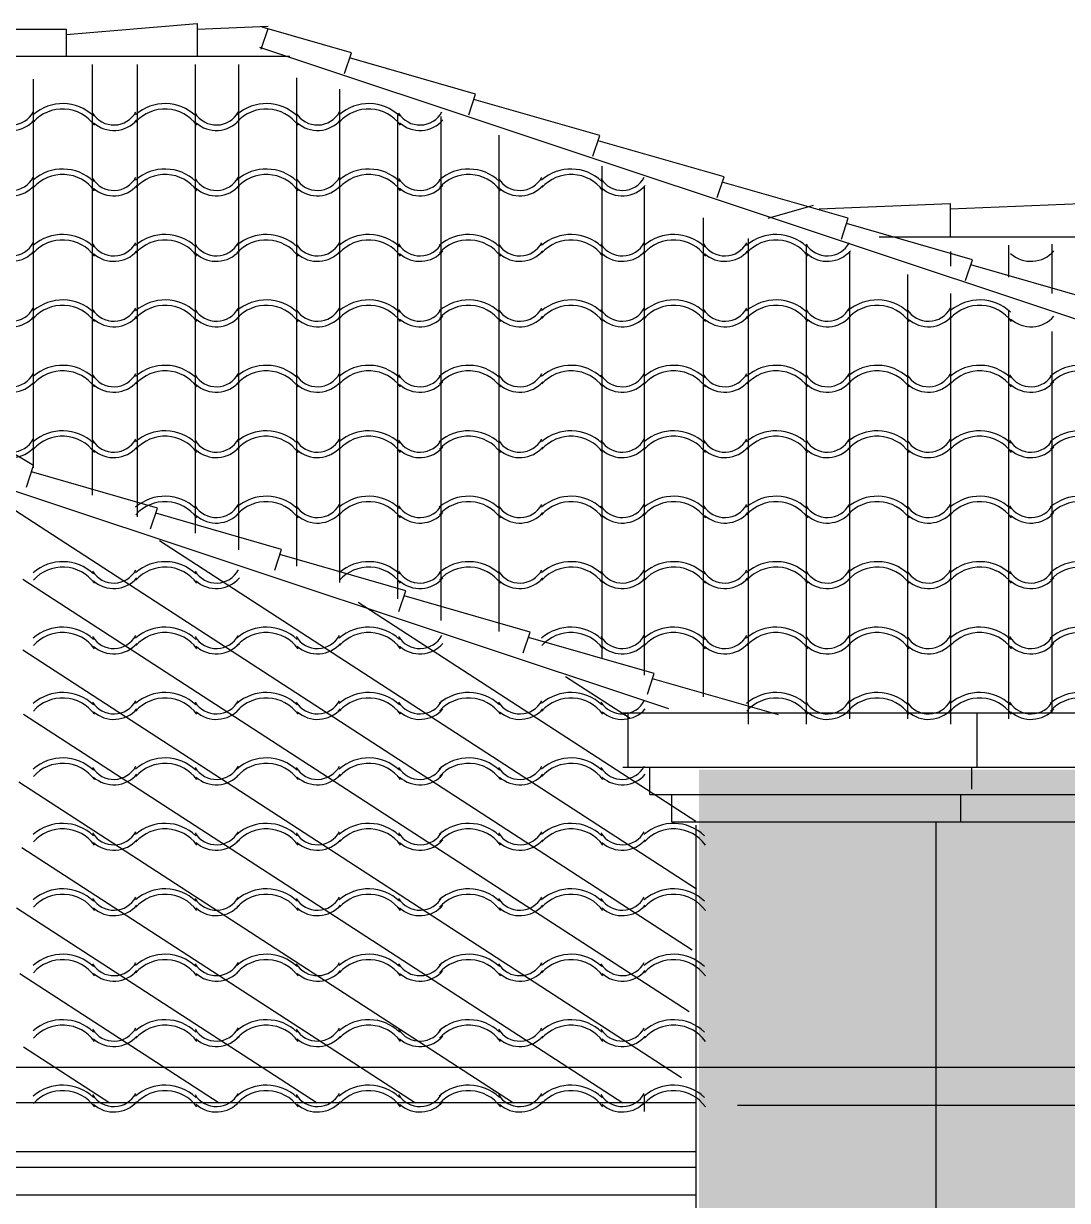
# Model space of a CAD drawing. Extents: x -92740 to -63661, y -15771 to -4391.
# Drawn here: x -90448.6 to -90305.1, y -9656 to -9494.1 of the extents above; entities that cross this region are included whole.
import ezdxf

# ---------------------------------------------------------------- set-up
doc = ezdxf.new("R2010")
doc.units = 0
doc.header["$MEASUREMENT"] = 0
for name, color, linetype in [('ELEVATIONS', 7, 'Continuous'), ('ROOFTILE', 7, 'Continuous'), ('STUCCO', 4, 'Continuous')]:
    doc.layers.add(name, color=color, linetype=linetype)

msp = doc.modelspace()

# ---------------------------------------------------------------- hatches: boundary and pattern name
at = {"layer": 'STUCCO', "linetype": 'Continuous', "ltscale": 18}
h = msp.add_hatch(dxfattribs=at)
h.set_pattern_fill('cement', color=9, scale=1.5625, style=0, pattern_type=2)
h.set_pattern_definition([(20, (0, 0), (-2.1376259, 5.8730789), [-6.09375015, 0.15625]), (55, (0, 0), (-5.11970028, 3.58485273), [-6.09375015, 0.15625]), (80, (0, 0), (-6.15504846, 1.0853011), [-6.09375015, 0.15625])])
h.paths.add_polyline_path([(-90471.25, -9664.25), (-90471.25, -9815), (-90370.75, -9765.78), (-90201.25, -9765.78), (-90201.25, -9748.25), (-90205.75, -9748.25), (-90205.75, -9745.25), (-90205.75, -9731.75), (-90103, -9731.75), (-90103, -9745.25), (-90105.25, -9745.25), (-90105.25, -9749), (-90108.25, -9749), (-90108.25, -9767), (-89980.75, -9767), (-89980.75, -9660.5), (-90235, -9660.5), (-90235, -9611.75), (-90235, -9596.75), (-90355.75, -9596.75), (-90355.75, -9660.5)], flags=0)

# ---------------------------------------------------------------- linework, layer by layer
at = {"layer": 'ELEVATIONS', "color": 1, "linetype": 'Continuous', "ltscale": 18}
for p, q in [((-90460.75, -9494.89), (-90442.75, -9494.89)), ((-90442.75, -9495.64), (-90424.75, -9494.14)), ((-90442.75, -9494.89), (-90442.75, -9498.64)), ((-90424.75, -9494.14), (-90424.75, -9498.64)), ((-90424.75, -9494.89), (-90414.99, -9494.48)), ((-90415.96, -9497.68), (-90415.01, -9494.83)), ((-90403.55, -9498.16), (-90415.82, -9494.62)), ((-90519.25, -9498.64), (-90412, -9498.64)), ((-89978.53, -9643.28), (-90416.13, -9497.42)), ((-90404.5, -9501), (-90403.55, -9498.16)), ((-90386.47, -9503.85), (-90403.79, -9498.87)), ((-90387.42, -9506.69), (-90386.47, -9503.85)), ((-90369.4, -9509.54), (-90386.71, -9504.56)), ((-90370.35, -9512.39), (-90369.4, -9509.54)), ((-90352.32, -9515.23), (-90369.64, -9510.25)), ((-90353.27, -9518.08), (-90352.32, -9515.23)), ((-90335.25, -9520.92), (-90352.56, -9515.94)), ((-90346.25, -9520.92), (-90340.01, -9519.13)), ((-90339.25, -9519.64), (-90321.25, -9518.89)), ((-90321.25, -9518.89), (-90321.25, -9523.39)), ((-90321.25, -9519.64), (-90303.25, -9518.89)), ((-90336.19, -9523.77), (-90335.25, -9520.92)), ((-90318.17, -9526.62), (-90335.48, -9521.64)), ((-90331, -9523.49), (-89960.5, -9523.49)), ((-90319.12, -9529.46), (-90318.17, -9526.62)), ((-90301.09, -9532.31), (-90318.41, -9527.33)), ((-90451, -9552.64), (-90447.25, -9554.89)), ((-90448.24, -9557.92), (-90447.29, -9555.08)), ((-90430.21, -9560.77), (-90447.53, -9555.79)), ((-90359.92, -9588.4), (-90449.7, -9558.48)), ((-90431.16, -9563.61), (-90430.21, -9560.77)), ((-90413.14, -9566.46), (-90430.45, -9561.48)), ((-90414.08, -9569.31), (-90413.14, -9566.46)), ((-90414.08, -9569.31), (-90413.14, -9566.46)), ((-90396.06, -9572.15), (-90413.37, -9567.17)), ((-90396.06, -9572.15), (-90413.37, -9567.17)), ((-90397.01, -9575), (-90396.06, -9572.15)), ((-90378.98, -9577.84), (-90396.3, -9572.86)), ((-90379.93, -9580.69), (-90378.98, -9577.84)), ((-90361.91, -9583.54), (-90379.22, -9578.56)), ((-90362.86, -9586.38), (-90361.91, -9583.54)), ((-90344.83, -9589.23), (-90362.14, -9584.25)), ((-90366.25, -9588.92), (-90228.25, -9588.92)), ((-90365.5, -9596.42), (-90365.5, -9588.92)), ((-90317.5, -9596.42), (-90317.5, -9588.92)), ((-90366.25, -9596.42), (-90228.25, -9596.42)), ((-90362.5, -9600.17), (-90362.5, -9596.42)), ((-90318.25, -9599.42), (-90318.25, -9596.42)), ((-90362.5, -9600.17), (-90229, -9600.17)), ((-90359.5, -9603.92), (-90359.5, -9600.17)), ((-90319.75, -9603.92), (-90319.75, -9600.17)), ((-90359.5, -9603.92), (-90230.5, -9603.92)), ((-90323.22, -9603.92), (-90323.22, -9759.17)), ((-90356.22, -9604.39), (-90356.22, -9759.17)), ((-90356.22, -9642.57), (-90952.75, -9642.57)), ((-90356.22, -9649.31), (-90949.75, -9649.31)), ((-90946.74, -9651.44), (-90356.22, -9651.44)), ((-90356.22, -9655.27), (-90943, -9655.27))]:
    msp.add_line(p, q, dxfattribs=at)
at = {"layer": 'ELEVATIONS', "color": 7, "linetype": 'Continuous', "ltscale": 18}
for p, q in [((-90356.72, -9621.56), (-90449.89, -9561.08)), ((-90356.11, -9613.19), (-90429.93, -9565.27)), ((-90357.11, -9630.07), (-90448.73, -9570.6)), ((-90356.18, -9603.89), (-90402.6, -9573.76)), ((-90358.16, -9639.13), (-90448.72, -9580.34)), ((-90365.24, -9589.74), (-90374.13, -9583.97)), ((-90366.25, -9642.64), (-90448.61, -9589.17)), ((-90381.25, -9642.64), (-90449.29, -9598.47)), ((-90394.75, -9642.64), (-90448.84, -9607.52)), ((-90408.25, -9642.64), (-90449.6, -9615.79)), ((-90421.75, -9642.64), (-90449.15, -9624.85)), ((-90436.75, -9642.64), (-90448.62, -9634.93))]:
    msp.add_line(p, q, dxfattribs=at)
at = {"layer": 'ELEVATIONS', "color": 2, "linetype": 'Continuous', "ltscale": 18}
for p, q in [((-91067.19, -9637.67), (-89994.25, -9637.67)), ((-90350.47, -9642.92), (-89809.75, -9642.92))]:
    msp.add_line(p, q, dxfattribs=at)
at = {"layer": 'ROOFTILE', "color": 7, "linetype": 'Continuous', "ltscale": 18}
for p, q in [((-90439.14, -9559), (-90439.14, -9499.75)), ((-90432.94, -9562), (-90432.94, -9499.75)), ((-90424.97, -9564.25), (-90424.97, -9499.75)), ((-90419.03, -9566.5), (-90419.03, -9499.75)), ((-90447.25, -9555.25), (-90447.25, -9501.8)), ((-90411.06, -9568.75), (-90411.06, -9501.58)), ((-90405.12, -9571), (-90405.12, -9503.15)), ((-90397.15, -9573.25), (-90397.15, -9506.46)), ((-90391.21, -9576.25), (-90391.21, -9506.94)), ((-90383.24, -9577.75), (-90383.24, -9509.5)), ((-90369.07, -9581.5), (-90369.07, -9513.74)), ((-90363.25, -9583.75), (-90363.25, -9516.51)), ((-90355.14, -9586.75), (-90355.14, -9520.86)), ((-90348.94, -9590.5), (-90348.94, -9523.71)), ((-90340.97, -9590.5), (-90340.97, -9524.5)), ((-90313.15, -9529), (-90313.15, -9524.61)), ((-90307.21, -9531.25), (-90307.21, -9524.5)), ((-90335.03, -9589.75), (-90335.03, -9525.57)), ((-90321.12, -9527.5), (-90321.12, -9525.47)), ((-90327.06, -9589.75), (-90327.06, -9528.63)), ((-90321.12, -9590.5), (-90321.12, -9531.25)), ((-90313.15, -9589.75), (-90313.15, -9533.5)), ((-90307.21, -9589), (-90307.21, -9536.5)), ((-90363.25, -9643.75), (-90363.25, -9641.5))]:
    msp.add_line(p, q, dxfattribs=at)
for centre, radius, start, end in [((-90443.25, -9511.31), 6.16, 46.5154, 131.1465), ((-90429.17, -9511.31), 6.16, 46.5154, 131.1465), ((-90415.26, -9511.31), 6.16, 46.5154, 131.1465), ((-90401.17, -9511.31), 6.16, 46.5154, 131.1465), ((-90450.31, -9504.65), 3.44, 211.6504, 331.6052), ((-90443.25, -9511.31), 5.41, 36.0644, 138.0128), ((-90436.21, -9504.65), 3.44, 211.6504, 331.6052), ((-90429.17, -9511.31), 5.41, 36.0644, 138.0128), ((-90422.12, -9504.65), 3.44, 211.6504, 331.6052), ((-90415.26, -9511.31), 5.41, 36.0644, 138.0128), ((-90408.22, -9504.65), 3.44, 211.6504, 331.6052), ((-90401.17, -9511.31), 5.41, 36.0644, 138.0128), ((-90394.13, -9504.65), 3.44, 211.6504, 331.6052), ((-90450.31, -9504.65), 4.19, 228.3381, 319.0707), ((-90436.21, -9504.65), 4.19, 228.3381, 319.0707), ((-90422.12, -9504.65), 4.19, 228.3381, 319.0707), ((-90408.22, -9504.65), 4.19, 228.3381, 319.0707), ((-90394.13, -9504.65), 4.19, 228.3381, 319.0707), ((-90443.25, -9520.31), 6.16, 46.5154, 131.1465), ((-90429.17, -9520.31), 6.16, 46.5154, 131.1465), ((-90415.26, -9520.31), 6.16, 46.5154, 131.1465), ((-90401.17, -9520.31), 6.16, 46.5154, 131.1465), ((-90387.44, -9520.31), 6.16, 46.5154, 131.1465), ((-90373.35, -9520.31), 6.16, 46.5154, 131.1465), ((-90450.31, -9513.65), 3.44, 211.6504, 331.6052), ((-90450.31, -9513.65), 4.19, 228.3381, 319.0707), ((-90443.25, -9520.31), 5.41, 36.0644, 138.0128), ((-90436.21, -9513.65), 3.44, 211.6504, 331.6052), ((-90436.21, -9513.65), 4.19, 228.3381, 319.0707), ((-90429.17, -9520.31), 5.41, 36.0644, 138.0128), ((-90422.12, -9513.65), 3.44, 211.6504, 331.6052), ((-90422.12, -9513.65), 4.19, 228.3381, 319.0707), ((-90415.26, -9520.31), 5.41, 36.0644, 138.0128), ((-90408.22, -9513.65), 3.44, 211.6504, 331.6052), ((-90408.22, -9513.65), 4.19, 228.3381, 319.0707), ((-90401.17, -9520.31), 5.41, 36.0644, 138.0128), ((-90394.13, -9513.65), 3.44, 211.6504, 331.6052), ((-90394.13, -9513.65), 4.19, 228.3381, 319.0707), ((-90387.44, -9520.31), 5.41, 36.0644, 138.0128), ((-90380.4, -9513.65), 3.44, 211.6504, 331.6052), ((-90380.4, -9513.65), 4.19, 228.3381, 319.0707), ((-90373.35, -9520.31), 5.41, 36.0644, 138.0128), ((-90366.31, -9513.65), 3.44, 211.6504, 331.6052), ((-90366.31, -9513.65), 4.19, 228.3381, 319.0707), ((-90450.31, -9522.65), 3.44, 211.6504, 331.6052), ((-90443.25, -9529.31), 6.16, 46.5154, 131.1465), ((-90443.25, -9529.31), 5.41, 36.0644, 138.0128), ((-90436.21, -9522.65), 3.44, 211.6504, 331.6052), ((-90429.17, -9529.31), 6.16, 46.5154, 131.1465), ((-90429.17, -9529.31), 5.41, 36.0644, 138.0128), ((-90422.12, -9522.65), 3.44, 211.6504, 331.6052), ((-90415.26, -9529.31), 6.16, 46.5154, 131.1465), ((-90415.26, -9529.31), 5.41, 36.0644, 138.0128), ((-90408.22, -9522.65), 3.44, 211.6504, 331.6052), ((-90401.17, -9529.31), 6.16, 46.5154, 131.1465), ((-90401.17, -9529.31), 5.41, 36.0644, 138.0128), ((-90394.13, -9522.65), 3.44, 211.6504, 331.6052), ((-90387.44, -9529.31), 6.16, 46.5154, 131.1465), ((-90387.44, -9529.31), 5.41, 36.0644, 138.0128), ((-90380.4, -9522.65), 3.44, 211.6504, 331.6052), ((-90373.35, -9529.31), 6.16, 46.5154, 131.1465), ((-90373.35, -9529.31), 5.41, 36.0644, 138.0128), ((-90366.31, -9522.65), 3.44, 211.6504, 331.6052), ((-90359.25, -9529.31), 6.16, 46.5154, 131.1465), ((-90359.25, -9529.31), 5.41, 36.0644, 138.0128), ((-90352.21, -9522.65), 3.44, 211.6504, 331.6052), ((-90345.17, -9529.31), 6.16, 46.5154, 131.1465), ((-90345.17, -9529.31), 5.41, 36.0644, 138.0128), ((-90338.12, -9522.65), 3.44, 211.6504, 331.6052), ((-90450.31, -9522.65), 4.19, 228.3381, 319.0707), ((-90436.21, -9522.65), 4.19, 228.3381, 319.0707), ((-90422.12, -9522.65), 4.19, 228.3381, 319.0707), ((-90408.22, -9522.65), 4.19, 228.3381, 319.0707), ((-90394.13, -9522.65), 4.19, 228.3381, 319.0707), ((-90380.4, -9522.65), 4.19, 228.3381, 319.0707), ((-90366.31, -9522.65), 4.19, 228.3381, 319.0707), ((-90352.21, -9522.65), 4.19, 228.3381, 319.0707), ((-90338.12, -9522.65), 4.19, 228.3381, 319.0707), ((-90310.13, -9522.65), 4.19, 228.3381, 319.0707), ((-90443.25, -9538.31), 6.16, 46.5154, 131.1465), ((-90429.17, -9538.31), 6.16, 46.5154, 131.1465), ((-90415.26, -9538.31), 6.16, 46.5154, 131.1465), ((-90401.17, -9538.31), 6.16, 46.5154, 131.1465), ((-90387.44, -9538.31), 6.16, 46.5154, 131.1465), ((-90373.35, -9538.31), 6.16, 46.5154, 131.1465), ((-90359.25, -9538.31), 6.16, 46.5154, 131.1465), ((-90345.17, -9538.31), 6.16, 46.5154, 131.1465), ((-90331.26, -9538.31), 6.16, 46.5154, 131.1465), ((-90317.17, -9538.31), 6.16, 46.5154, 131.1465), ((-90450.31, -9531.65), 3.44, 211.6504, 331.6052), ((-90443.25, -9538.31), 5.41, 36.0644, 138.0128), ((-90436.21, -9531.65), 3.44, 211.6504, 331.6052), ((-90429.17, -9538.31), 5.41, 36.0644, 138.0128), ((-90422.12, -9531.65), 3.44, 211.6504, 331.6052), ((-90415.26, -9538.31), 5.41, 36.0644, 138.0128), ((-90408.22, -9531.65), 3.44, 211.6504, 331.6052), ((-90401.17, -9538.31), 5.41, 36.0644, 138.0128), ((-90394.13, -9531.65), 3.44, 211.6504, 331.6052), ((-90387.44, -9538.31), 5.41, 36.0644, 138.0128), ((-90380.4, -9531.65), 3.44, 211.6504, 331.6052), ((-90373.35, -9538.31), 5.41, 36.0644, 138.0128), ((-90366.31, -9531.65), 3.44, 211.6504, 331.6052), ((-90359.25, -9538.31), 5.41, 36.0644, 138.0128), ((-90352.21, -9531.65), 3.44, 211.6504, 331.6052), ((-90345.17, -9538.31), 5.41, 36.0644, 138.0128), ((-90338.12, -9531.65), 3.44, 211.6504, 331.6052), ((-90331.26, -9538.31), 5.41, 36.0644, 138.0128), ((-90324.22, -9531.65), 3.44, 211.6504, 331.6052), ((-90317.17, -9538.31), 5.41, 36.0644, 138.0128), ((-90450.31, -9531.65), 4.19, 228.3381, 319.0707), ((-90436.21, -9531.65), 4.19, 228.3381, 319.0707), ((-90422.12, -9531.65), 4.19, 228.3381, 319.0707), ((-90408.22, -9531.65), 4.19, 228.3381, 319.0707), ((-90394.13, -9531.65), 4.19, 228.3381, 319.0707), ((-90380.4, -9531.65), 4.19, 228.3381, 319.0707), ((-90366.31, -9531.65), 4.19, 228.3381, 319.0707), ((-90352.21, -9531.65), 4.19, 228.3381, 319.0707), ((-90338.12, -9531.65), 4.19, 228.3381, 319.0707), ((-90324.22, -9531.65), 4.19, 228.3381, 319.0707), ((-90310.13, -9531.65), 4.19, 228.3381, 319.0707), ((-90450.31, -9540.65), 3.44, 211.6504, 331.6052), ((-90443.25, -9547.31), 6.16, 46.5154, 131.1465), ((-90443.25, -9547.31), 5.41, 36.0644, 138.0128), ((-90436.21, -9540.65), 3.44, 211.6504, 331.6052), ((-90429.17, -9547.31), 6.16, 46.5154, 131.1465), ((-90429.17, -9547.31), 5.41, 36.0644, 138.0128), ((-90422.12, -9540.65), 3.44, 211.6504, 331.6052), ((-90415.26, -9547.31), 6.16, 46.5154, 131.1465), ((-90415.26, -9547.31), 5.41, 36.0644, 138.0128), ((-90408.22, -9540.65), 3.44, 211.6504, 331.6052), ((-90401.17, -9547.31), 6.16, 46.5154, 131.1465), ((-90401.17, -9547.31), 5.41, 36.0644, 138.0128), ((-90394.13, -9540.65), 3.44, 211.6504, 331.6052), ((-90387.44, -9547.31), 6.16, 46.5154, 131.1465), ((-90387.44, -9547.31), 5.41, 36.0644, 138.0128), ((-90380.4, -9540.65), 3.44, 211.6504, 331.6052), ((-90373.35, -9547.31), 6.16, 46.5154, 131.1465), ((-90373.35, -9547.31), 5.41, 36.0644, 138.0128), ((-90366.31, -9540.65), 3.44, 211.6504, 331.6052), ((-90359.25, -9547.31), 6.16, 46.5154, 131.1465), ((-90359.25, -9547.31), 5.41, 36.0644, 138.0128), ((-90352.21, -9540.65), 3.44, 211.6504, 331.6052), ((-90345.17, -9547.31), 6.16, 46.5154, 131.1465), ((-90345.17, -9547.31), 5.41, 36.0644, 138.0128), ((-90338.12, -9540.65), 3.44, 211.6504, 331.6052), ((-90331.26, -9547.31), 6.16, 46.5154, 131.1465), ((-90331.26, -9547.31), 5.41, 36.0644, 138.0128), ((-90324.22, -9540.65), 3.44, 211.6504, 331.6052), ((-90317.17, -9547.31), 6.16, 46.5154, 131.1465), ((-90317.17, -9547.31), 5.41, 36.0644, 138.0128), ((-90310.13, -9540.65), 3.44, 211.6504, 331.6052), ((-90303.44, -9547.31), 6.16, 46.5154, 131.1465), ((-90303.44, -9547.31), 5.41, 36.0644, 138.0128), ((-90450.31, -9540.65), 4.19, 228.3381, 319.0707), ((-90436.21, -9540.65), 4.19, 228.3381, 319.0707), ((-90422.12, -9540.65), 4.19, 228.3381, 319.0707), ((-90408.22, -9540.65), 4.19, 228.3381, 319.0707), ((-90394.13, -9540.65), 4.19, 228.3381, 319.0707), ((-90380.4, -9540.65), 4.19, 228.3381, 319.0707), ((-90366.31, -9540.65), 4.19, 228.3381, 319.0707), ((-90352.21, -9540.65), 4.19, 228.3381, 319.0707), ((-90338.12, -9540.65), 4.19, 228.3381, 319.0707), ((-90324.22, -9540.65), 4.19, 228.3381, 319.0707), ((-90310.13, -9540.65), 4.19, 228.3381, 319.0707), ((-90443.25, -9556.31), 6.16, 46.5154, 131.1465), ((-90429.17, -9556.31), 6.16, 46.5154, 131.1465), ((-90415.26, -9556.31), 6.16, 46.5154, 131.1465), ((-90401.17, -9556.31), 6.16, 46.5154, 131.1465), ((-90387.44, -9556.31), 6.16, 46.5154, 131.1465), ((-90373.35, -9556.31), 6.16, 46.5154, 131.1465), ((-90359.25, -9556.31), 6.16, 46.5154, 131.1465), ((-90345.17, -9556.31), 6.16, 46.5154, 131.1465), ((-90331.26, -9556.31), 6.16, 46.5154, 131.1465), ((-90317.17, -9556.31), 6.16, 46.5154, 131.1465), ((-90303.44, -9556.31), 6.16, 46.5154, 131.1465), ((-90450.31, -9549.65), 3.44, 211.6504, 331.6052), ((-90443.25, -9556.31), 5.41, 36.0644, 138.0128), ((-90436.21, -9549.65), 3.44, 211.6504, 331.6052), ((-90429.17, -9556.31), 5.41, 36.0644, 138.0128), ((-90422.12, -9549.65), 3.44, 211.6504, 331.6052), ((-90415.26, -9556.31), 5.41, 36.0644, 138.0128), ((-90408.22, -9549.65), 3.44, 211.6504, 331.6052), ((-90401.17, -9556.31), 5.41, 36.0644, 138.0128), ((-90394.13, -9549.65), 3.44, 211.6504, 331.6052), ((-90387.44, -9556.31), 5.41, 36.0644, 138.0128), ((-90380.4, -9549.65), 3.44, 211.6504, 331.6052), ((-90373.35, -9556.31), 5.41, 36.0644, 138.0128), ((-90366.31, -9549.65), 3.44, 211.6504, 331.6052), ((-90359.25, -9556.31), 5.41, 36.0644, 138.0128), ((-90352.21, -9549.65), 3.44, 211.6504, 331.6052), ((-90345.17, -9556.31), 5.41, 36.0644, 138.0128), ((-90338.12, -9549.65), 3.44, 211.6504, 331.6052), ((-90331.26, -9556.31), 5.41, 36.0644, 138.0128), ((-90324.22, -9549.65), 3.44, 211.6504, 331.6052), ((-90317.17, -9556.31), 5.41, 36.0644, 138.0128), ((-90310.13, -9549.65), 3.44, 211.6504, 331.6052), ((-90303.44, -9556.31), 5.41, 36.0644, 138.0128), ((-90450.31, -9549.65), 4.19, 228.3381, 319.0707), ((-90436.21, -9549.65), 4.19, 228.3381, 319.0707), ((-90422.12, -9549.65), 4.19, 228.3381, 319.0707), ((-90408.22, -9549.65), 4.19, 228.3381, 319.0707), ((-90394.13, -9549.65), 4.19, 228.3381, 319.0707), ((-90380.4, -9549.65), 4.19, 228.3381, 319.0707), ((-90366.31, -9549.65), 4.19, 228.3381, 319.0707), ((-90352.21, -9549.65), 4.19, 228.3381, 319.0707), ((-90338.12, -9549.65), 4.19, 228.3381, 319.0707), ((-90324.22, -9549.65), 4.19, 228.3381, 319.0707), ((-90310.13, -9549.65), 4.19, 228.3381, 319.0707), ((-90429.17, -9565.31), 6.16, 46.5154, 131.1465), ((-90429.17, -9565.31), 5.41, 36.0644, 138.0128), ((-90415.26, -9565.31), 6.16, 46.5154, 131.1465), ((-90415.26, -9565.31), 5.41, 36.0644, 138.0128), ((-90401.17, -9565.31), 6.16, 46.5154, 131.1465), ((-90401.17, -9565.31), 5.41, 36.0644, 138.0128), ((-90387.44, -9565.31), 6.16, 46.5154, 131.1465), ((-90387.44, -9565.31), 5.41, 36.0644, 138.0128), ((-90373.35, -9565.31), 6.16, 46.5154, 131.1465), ((-90373.35, -9565.31), 5.41, 36.0644, 138.0128), ((-90359.25, -9565.31), 6.16, 46.5154, 131.1465), ((-90359.25, -9565.31), 5.41, 36.0644, 138.0128), ((-90345.17, -9565.31), 6.16, 46.5154, 131.1465), ((-90345.17, -9565.31), 5.41, 36.0644, 138.0128), ((-90331.26, -9565.31), 6.16, 46.5154, 131.1465), ((-90331.26, -9565.31), 5.41, 36.0644, 138.0128), ((-90317.17, -9565.31), 6.16, 46.5154, 131.1465), ((-90317.17, -9565.31), 5.41, 36.0644, 138.0128), ((-90303.44, -9565.31), 6.16, 46.5154, 131.1465), ((-90303.44, -9565.31), 5.41, 36.0644, 138.0128), ((-90422.12, -9558.65), 3.44, 211.6504, 331.6052), ((-90422.12, -9558.65), 4.19, 228.3381, 319.0707), ((-90408.22, -9558.65), 3.44, 211.6504, 331.6052), ((-90408.22, -9558.65), 4.19, 228.3381, 319.0707), ((-90394.13, -9558.65), 3.44, 211.6504, 331.6052), ((-90394.13, -9558.65), 4.19, 228.3381, 319.0707), ((-90380.4, -9558.65), 3.44, 211.6504, 331.6052), ((-90380.4, -9558.65), 4.19, 228.3381, 319.0707), ((-90366.31, -9558.65), 3.44, 211.6504, 331.6052), ((-90366.31, -9558.65), 4.19, 228.3381, 319.0707), ((-90352.21, -9558.65), 3.44, 211.6504, 331.6052), ((-90352.21, -9558.65), 4.19, 228.3381, 319.0707), ((-90338.12, -9558.65), 3.44, 211.6504, 331.6052), ((-90338.12, -9558.65), 4.19, 228.3381, 319.0707), ((-90324.22, -9558.65), 3.44, 211.6504, 331.6052), ((-90324.22, -9558.65), 4.19, 228.3381, 319.0707), ((-90310.13, -9558.65), 3.44, 211.6504, 331.6052), ((-90310.13, -9558.65), 4.19, 228.3381, 319.0707), ((-90443.25, -9574.31), 6.16, 46.5154, 131.1465), ((-90429.17, -9574.31), 6.16, 46.5154, 131.1465), ((-90401.17, -9574.31), 6.16, 46.5154, 131.1465), ((-90387.44, -9574.31), 6.16, 46.5154, 131.1465), ((-90373.35, -9574.31), 6.16, 46.5154, 131.1465), ((-90359.25, -9574.31), 6.16, 46.5154, 131.1465), ((-90345.17, -9574.31), 6.16, 46.5154, 131.1465), ((-90331.26, -9574.31), 6.16, 46.5154, 131.1465), ((-90317.17, -9574.31), 6.16, 46.5154, 131.1465), ((-90303.44, -9574.31), 6.16, 46.5154, 131.1465), ((-90443.25, -9574.31), 5.41, 36.0644, 138.0128), ((-90436.21, -9567.65), 3.44, 211.6504, 331.6052), ((-90429.17, -9574.31), 5.41, 36.0644, 138.0128), ((-90422.12, -9567.65), 3.44, 211.6504, 331.6052), ((-90401.17, -9574.31), 5.41, 36.0644, 138.0128), ((-90394.13, -9567.65), 3.44, 211.6504, 331.6052), ((-90387.44, -9574.31), 5.41, 36.0644, 138.0128), ((-90380.4, -9567.65), 3.44, 211.6504, 331.6052), ((-90373.35, -9574.31), 5.41, 36.0644, 138.0128), ((-90366.31, -9567.65), 3.44, 211.6504, 331.6052), ((-90359.25, -9574.31), 5.41, 36.0644, 138.0128), ((-90352.21, -9567.65), 3.44, 211.6504, 331.6052), ((-90345.17, -9574.31), 5.41, 36.0644, 138.0128), ((-90338.12, -9567.65), 3.44, 211.6504, 331.6052), ((-90331.26, -9574.31), 5.41, 36.0644, 138.0128), ((-90324.22, -9567.65), 3.44, 211.6504, 331.6052), ((-90317.17, -9574.31), 5.41, 36.0644, 138.0128), ((-90310.13, -9567.65), 3.44, 211.6504, 331.6052), ((-90303.44, -9574.31), 5.41, 36.0644, 138.0128), ((-90436.21, -9567.65), 4.19, 228.3381, 319.0707), ((-90422.12, -9567.65), 4.19, 228.3381, 319.0707), ((-90394.13, -9567.65), 4.19, 228.3381, 319.0707), ((-90380.4, -9567.65), 4.19, 228.3381, 319.0707), ((-90366.31, -9567.65), 4.19, 228.3381, 319.0707), ((-90352.21, -9567.65), 4.19, 228.3381, 319.0707), ((-90338.12, -9567.65), 4.19, 228.3381, 319.0707), ((-90324.22, -9567.65), 4.19, 228.3381, 319.0707), ((-90310.13, -9567.65), 4.19, 228.3381, 319.0707), ((-90443.25, -9583.31), 6.16, 46.5154, 131.1465), ((-90443.25, -9583.31), 5.41, 36.0644, 138.0128), ((-90429.17, -9583.31), 6.16, 46.5154, 131.1465), ((-90429.17, -9583.31), 5.41, 36.0644, 138.0128), ((-90415.26, -9583.31), 6.16, 46.5154, 131.1465), ((-90415.26, -9583.31), 5.41, 36.0644, 138.0128), ((-90401.17, -9583.31), 6.16, 46.5154, 131.1465), ((-90401.17, -9583.31), 5.41, 36.0644, 138.0128), ((-90373.35, -9583.31), 6.16, 46.5154, 131.1465), ((-90373.35, -9583.31), 5.41, 36.0644, 138.0128), ((-90359.25, -9583.31), 6.16, 46.5154, 131.1465), ((-90359.25, -9583.31), 5.41, 36.0644, 138.0128), ((-90345.17, -9583.31), 6.16, 46.5154, 131.1465), ((-90345.17, -9583.31), 5.41, 36.0644, 138.0128), ((-90331.26, -9583.31), 6.16, 46.5154, 131.1465), ((-90331.26, -9583.31), 5.41, 36.0644, 138.0128), ((-90317.17, -9583.31), 6.16, 46.5154, 131.1465), ((-90317.17, -9583.31), 5.41, 36.0644, 138.0128), ((-90303.44, -9583.31), 6.16, 46.5154, 131.1465), ((-90303.44, -9583.31), 5.41, 36.0644, 138.0128), ((-90436.21, -9576.65), 3.44, 211.6504, 331.6052), ((-90436.21, -9576.65), 4.19, 228.3381, 319.0707), ((-90422.12, -9576.65), 3.44, 211.6504, 331.6052), ((-90422.12, -9576.65), 4.19, 228.3381, 319.0707), ((-90408.22, -9576.65), 3.44, 211.6504, 331.6052), ((-90408.22, -9576.65), 4.19, 228.3381, 319.0707), ((-90394.13, -9576.65), 3.44, 211.6504, 331.6052), ((-90394.13, -9576.65), 4.19, 228.3381, 319.0707), ((-90366.31, -9576.65), 3.44, 211.6504, 331.6052), ((-90366.31, -9576.65), 4.19, 228.3381, 319.0707), ((-90352.21, -9576.65), 3.44, 211.6504, 331.6052), ((-90352.21, -9576.65), 4.19, 228.3381, 319.0707), ((-90338.12, -9576.65), 3.44, 211.6504, 331.6052), ((-90338.12, -9576.65), 4.19, 228.3381, 319.0707), ((-90324.22, -9576.65), 3.44, 211.6504, 331.6052), ((-90324.22, -9576.65), 4.19, 228.3381, 319.0707), ((-90310.13, -9576.65), 3.44, 211.6504, 331.6052), ((-90310.13, -9576.65), 4.19, 228.3381, 319.0707), ((-90443.25, -9592.31), 6.16, 46.5154, 131.1465), ((-90443.25, -9592.31), 5.41, 36.0644, 138.0128), ((-90436.21, -9585.65), 3.44, 211.6504, 331.6052), ((-90429.17, -9592.31), 6.16, 46.5154, 131.1465), ((-90429.17, -9592.31), 5.41, 36.0644, 138.0128), ((-90422.12, -9585.65), 3.44, 211.6504, 331.6052), ((-90415.26, -9592.31), 6.16, 46.5154, 131.1465), ((-90415.26, -9592.31), 5.41, 36.0644, 138.0128), ((-90408.22, -9585.65), 3.44, 211.6504, 331.6052), ((-90401.17, -9592.31), 6.16, 46.5154, 131.1465), ((-90401.17, -9592.31), 5.41, 36.0644, 138.0128), ((-90394.13, -9585.65), 3.44, 211.6504, 331.6052), ((-90387.44, -9592.31), 6.16, 46.5154, 131.1465), ((-90387.44, -9592.31), 5.41, 36.0644, 138.0128), ((-90380.4, -9585.65), 3.44, 211.6504, 331.6052), ((-90373.35, -9592.31), 6.16, 46.5154, 131.1465), ((-90373.35, -9592.31), 5.41, 36.0644, 138.0128), ((-90366.31, -9585.65), 3.44, 211.6504, 331.6052), ((-90345.17, -9592.31), 6.16, 46.5154, 131.1465), ((-90345.17, -9592.31), 5.41, 36.0644, 138.0128), ((-90338.12, -9585.65), 3.44, 211.6504, 331.6052), ((-90331.26, -9592.31), 6.16, 46.5154, 131.1465), ((-90331.26, -9592.31), 5.41, 36.0644, 138.0128), ((-90324.22, -9585.65), 3.44, 211.6504, 331.6052), ((-90317.17, -9592.31), 6.16, 46.5154, 131.1465), ((-90317.17, -9592.31), 5.41, 36.0644, 138.0128), ((-90310.13, -9585.65), 3.44, 211.6504, 331.6052), ((-90303.44, -9592.31), 6.16, 46.5154, 131.1465), ((-90303.44, -9592.31), 5.41, 36.0644, 138.0128), ((-90436.21, -9585.65), 4.19, 228.3381, 319.0707), ((-90422.12, -9585.65), 4.19, 228.3381, 319.0707), ((-90408.22, -9585.65), 4.19, 228.3381, 319.0707), ((-90394.13, -9585.65), 4.19, 228.3381, 319.0707), ((-90380.4, -9585.65), 4.19, 228.3381, 319.0707), ((-90366.31, -9585.65), 4.19, 228.3381, 319.0707), ((-90338.12, -9585.65), 4.19, 228.3381, 319.0707), ((-90324.22, -9585.65), 4.19, 228.3381, 319.0707), ((-90310.13, -9585.65), 4.19, 228.3381, 319.0707), ((-90443.25, -9601.31), 6.16, 46.5154, 131.1465), ((-90429.17, -9601.31), 6.16, 46.5154, 131.1465), ((-90415.26, -9601.31), 6.16, 46.5154, 131.1465), ((-90401.17, -9601.31), 6.16, 46.5154, 131.1465), ((-90387.44, -9601.31), 6.16, 46.5154, 131.1465), ((-90373.35, -9601.31), 6.16, 46.5154, 131.1465), ((-90443.25, -9601.31), 5.41, 36.0644, 138.0128), ((-90436.21, -9594.65), 3.44, 211.6504, 331.6052), ((-90436.21, -9594.65), 4.19, 228.3381, 319.0707), ((-90429.17, -9601.31), 5.41, 36.0644, 138.0128), ((-90422.12, -9594.65), 3.44, 211.6504, 331.6052), ((-90422.12, -9594.65), 4.19, 228.3381, 319.0707), ((-90415.26, -9601.31), 5.41, 36.0644, 138.0128), ((-90408.22, -9594.65), 3.44, 211.6504, 331.6052), ((-90408.22, -9594.65), 4.19, 228.3381, 319.0707), ((-90401.17, -9601.31), 5.41, 36.0644, 138.0128), ((-90394.13, -9594.65), 3.44, 211.6504, 331.6052), ((-90394.13, -9594.65), 4.19, 228.3381, 319.0707), ((-90387.44, -9601.31), 5.41, 36.0644, 138.0128), ((-90380.4, -9594.65), 3.44, 211.6504, 331.6052), ((-90380.4, -9594.65), 4.19, 228.3381, 319.0707), ((-90373.35, -9601.31), 5.41, 36.0644, 138.0128), ((-90366.31, -9594.65), 3.44, 211.6504, 331.6052), ((-90366.31, -9594.65), 4.19, 228.3381, 319.0707), ((-90443.25, -9610.31), 6.16, 46.5154, 131.1465), ((-90443.25, -9610.31), 5.41, 36.0644, 138.0128), ((-90436.21, -9603.65), 3.44, 211.6504, 331.6052), ((-90429.17, -9610.31), 6.16, 46.5154, 131.1465), ((-90429.17, -9610.31), 5.41, 36.0644, 138.0128), ((-90422.12, -9603.65), 3.44, 211.6504, 331.6052), ((-90415.26, -9610.31), 6.16, 46.5154, 131.1465), ((-90415.26, -9610.31), 5.41, 36.0644, 138.0128), ((-90408.22, -9603.65), 3.44, 211.6504, 331.6052), ((-90401.17, -9610.31), 6.16, 46.5154, 131.1465), ((-90401.17, -9610.31), 5.41, 36.0644, 138.0128), ((-90394.13, -9603.65), 3.44, 211.6504, 331.6052), ((-90387.44, -9610.31), 6.16, 46.5154, 131.1465), ((-90387.44, -9610.31), 5.41, 36.0644, 138.0128), ((-90380.4, -9603.65), 3.44, 211.6504, 331.6052), ((-90373.35, -9610.31), 6.16, 46.5154, 131.1465), ((-90373.35, -9610.31), 5.41, 36.0644, 138.0128), ((-90366.31, -9603.65), 3.44, 211.6504, 331.6052), ((-90359.25, -9610.31), 6.16, 46.5154, 131.1465), ((-90359.25, -9610.31), 5.41, 36.0644, 138.0128), ((-90436.21, -9603.65), 4.19, 228.3381, 319.0707), ((-90422.12, -9603.65), 4.19, 228.3381, 319.0707), ((-90408.22, -9603.65), 4.19, 228.3381, 319.0707), ((-90394.13, -9603.65), 4.19, 228.3381, 319.0707), ((-90380.4, -9603.65), 4.19, 228.3381, 319.0707), ((-90366.31, -9603.65), 4.19, 228.3381, 319.0707), ((-90443.25, -9619.31), 6.16, 46.5154, 131.1465), ((-90429.17, -9619.31), 6.16, 46.5154, 131.1465), ((-90415.26, -9619.31), 6.16, 46.5154, 131.1465), ((-90401.17, -9619.31), 6.16, 46.5154, 131.1465), ((-90387.44, -9619.31), 6.16, 46.5154, 131.1465), ((-90373.35, -9619.31), 6.16, 46.5154, 131.1465), ((-90359.25, -9619.31), 6.16, 46.5154, 131.1465), ((-90443.25, -9619.31), 5.41, 36.0644, 138.0128), ((-90436.21, -9612.65), 3.44, 211.6504, 331.6052), ((-90429.17, -9619.31), 5.41, 36.0644, 138.0128), ((-90422.12, -9612.65), 3.44, 211.6504, 331.6052), ((-90415.26, -9619.31), 5.41, 36.0644, 138.0128), ((-90408.22, -9612.65), 3.44, 211.6504, 331.6052), ((-90401.17, -9619.31), 5.41, 36.0644, 138.0128), ((-90394.13, -9612.65), 3.44, 211.6504, 331.6052), ((-90387.44, -9619.31), 5.41, 36.0644, 138.0128), ((-90380.4, -9612.65), 3.44, 211.6504, 331.6052), ((-90373.35, -9619.31), 5.41, 36.0644, 138.0128), ((-90366.31, -9612.65), 3.44, 211.6504, 331.6052), ((-90359.25, -9619.31), 5.41, 36.0644, 138.0128), ((-90436.21, -9612.65), 4.19, 228.3381, 319.0707), ((-90422.12, -9612.65), 4.19, 228.3381, 319.0707), ((-90408.22, -9612.65), 4.19, 228.3381, 319.0707), ((-90394.13, -9612.65), 4.19, 228.3381, 319.0707), ((-90380.4, -9612.65), 4.19, 228.3381, 319.0707), ((-90366.31, -9612.65), 4.19, 228.3381, 319.0707), ((-90443.25, -9628.31), 6.16, 46.5154, 131.1465), ((-90443.25, -9628.31), 5.41, 36.0644, 138.0128), ((-90436.21, -9621.65), 3.44, 211.6504, 331.6052), ((-90429.17, -9628.31), 6.16, 46.5154, 131.1465), ((-90429.17, -9628.31), 5.41, 36.0644, 138.0128), ((-90422.12, -9621.65), 3.44, 211.6504, 331.6052), ((-90415.26, -9628.31), 6.16, 46.5154, 131.1465), ((-90415.26, -9628.31), 5.41, 36.0644, 138.0128), ((-90408.22, -9621.65), 3.44, 211.6504, 331.6052), ((-90401.17, -9628.31), 6.16, 46.5154, 131.1465), ((-90401.17, -9628.31), 5.41, 36.0644, 138.0128), ((-90394.13, -9621.65), 3.44, 211.6504, 331.6052), ((-90387.44, -9628.31), 6.16, 46.5154, 131.1465), ((-90387.44, -9628.31), 5.41, 36.0644, 138.0128), ((-90380.4, -9621.65), 3.44, 211.6504, 331.6052), ((-90373.35, -9628.31), 6.16, 46.5154, 131.1465), ((-90373.35, -9628.31), 5.41, 36.0644, 138.0128), ((-90366.31, -9621.65), 3.44, 211.6504, 331.6052), ((-90359.25, -9628.31), 6.16, 46.5154, 131.1465), ((-90359.25, -9628.31), 5.41, 36.0644, 138.0128), ((-90436.21, -9621.65), 4.19, 228.3381, 319.0707), ((-90422.12, -9621.65), 4.19, 228.3381, 319.0707), ((-90408.22, -9621.65), 4.19, 228.3381, 319.0707), ((-90394.13, -9621.65), 4.19, 228.3381, 319.0707), ((-90380.4, -9621.65), 4.19, 228.3381, 319.0707), ((-90366.31, -9621.65), 4.19, 228.3381, 319.0707), ((-90443.25, -9637.31), 6.16, 46.5154, 131.1465), ((-90429.17, -9637.31), 6.16, 46.5154, 131.1465), ((-90415.26, -9637.31), 6.16, 46.5154, 131.1465), ((-90401.17, -9637.31), 6.16, 46.5154, 131.1465), ((-90387.44, -9637.31), 6.16, 46.5154, 131.1465), ((-90373.35, -9637.31), 6.16, 46.5154, 131.1465), ((-90359.25, -9637.31), 6.16, 46.5154, 131.1465), ((-90443.25, -9637.31), 5.41, 36.0644, 138.0128), ((-90436.21, -9630.65), 3.44, 211.6504, 331.6052), ((-90429.17, -9637.31), 5.41, 36.0644, 138.0128), ((-90422.12, -9630.65), 3.44, 211.6504, 331.6052), ((-90415.26, -9637.31), 5.41, 36.0644, 138.0128), ((-90408.22, -9630.65), 3.44, 211.6504, 331.6052), ((-90401.17, -9637.31), 5.41, 36.0644, 138.0128), ((-90394.13, -9630.65), 3.44, 211.6504, 331.6052), ((-90387.44, -9637.31), 5.41, 36.0644, 138.0128), ((-90380.4, -9630.65), 3.44, 211.6504, 331.6052), ((-90373.35, -9637.31), 5.41, 36.0644, 138.0128), ((-90366.31, -9630.65), 3.44, 211.6504, 331.6052), ((-90359.25, -9637.31), 5.41, 36.0644, 138.0128), ((-90436.21, -9630.65), 4.19, 228.3381, 319.0707), ((-90422.12, -9630.65), 4.19, 228.3381, 319.0707), ((-90408.22, -9630.65), 4.19, 228.3381, 319.0707), ((-90394.13, -9630.65), 4.19, 228.3381, 319.0707), ((-90380.4, -9630.65), 4.19, 228.3381, 319.0707), ((-90366.31, -9630.65), 4.19, 228.3381, 319.0707), ((-90443.25, -9646.31), 6.16, 46.5154, 131.1465), ((-90443.25, -9646.31), 5.41, 36.0644, 138.0128), ((-90429.17, -9646.31), 6.16, 46.5154, 131.1465), ((-90429.17, -9646.31), 5.41, 36.0644, 138.0128), ((-90415.26, -9646.31), 6.16, 46.5154, 131.1465), ((-90415.26, -9646.31), 5.41, 36.0644, 138.0128), ((-90401.17, -9646.31), 6.16, 46.5154, 131.1465), ((-90401.17, -9646.31), 5.41, 36.0644, 138.0128), ((-90387.44, -9646.31), 6.16, 46.5154, 131.1465), ((-90387.44, -9646.31), 5.41, 36.0644, 138.0128), ((-90373.35, -9646.31), 6.16, 46.5154, 131.1465), ((-90373.35, -9646.31), 5.41, 36.0644, 138.0128), ((-90359.25, -9646.31), 6.16, 46.5154, 131.1465), ((-90359.25, -9646.31), 5.41, 36.0644, 138.0128), ((-90436.21, -9639.65), 3.44, 211.6504, 331.6052), ((-90436.21, -9639.65), 4.19, 228.3381, 319.0707), ((-90422.12, -9639.65), 3.44, 211.6504, 331.6052), ((-90422.12, -9639.65), 4.19, 228.3381, 319.0707), ((-90408.22, -9639.65), 3.44, 211.6504, 331.6052), ((-90408.22, -9639.65), 4.19, 228.3381, 319.0707), ((-90394.13, -9639.65), 3.44, 211.6504, 331.6052), ((-90394.13, -9639.65), 4.19, 228.3381, 319.0707), ((-90380.4, -9639.65), 3.44, 211.6504, 331.6052), ((-90380.4, -9639.65), 4.19, 228.3381, 319.0707), ((-90366.31, -9639.65), 3.44, 211.6504, 331.6052), ((-90366.31, -9639.65), 4.19, 228.3381, 319.0707)]:
    msp.add_arc(centre, radius, start, end, dxfattribs=at)

doc.saveas('drawing.dxf')
